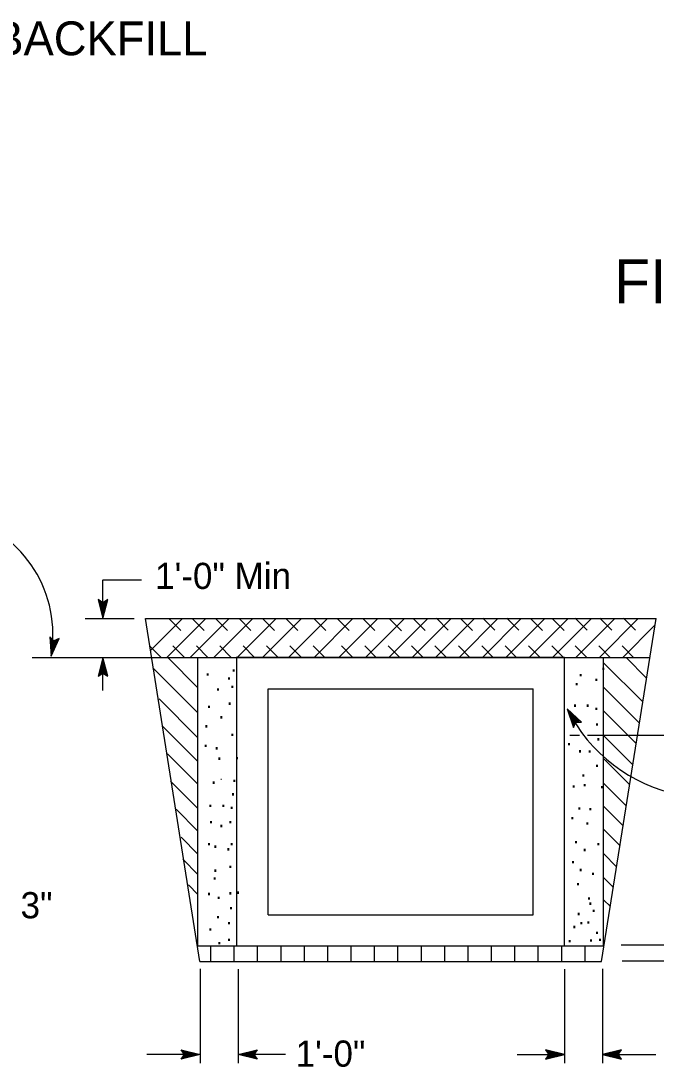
# Model space of a CAD drawing. Extents: x -893 to 867, y -474 to 712.
# Drawn here: x -444.5 to -274.8, y -194.8 to 84.9 of the extents above; entities that cross this region are included whole.
import ezdxf

# ---------------------------------------------------------------- set-up
doc = ezdxf.new("R2010")
doc.units = 0
for name, color, linetype in [('12 Coord Grid', 7, 'Continuous'), ('14 Ramp Anno', 7, 'Continuous'), ('21 Curb Gutter', 7, 'Continuous'), ('22 Misc Cnst Det', 7, 'Continuous'), ('23 Layout Notes', 7, 'Continuous'), ('41 ContourGrade', 7, 'Continuous'), ('56 Stage 3 Anno', 7, 'Continuous'), ('57 Undefined', 7, 'Continuous')]:
    doc.layers.add(name, color=color, linetype=linetype)

msp = doc.modelspace()

# ---------------------------------------------------------------- linework, layer by layer
at = {"layer": '12 Coord Grid'}
for p, q in [((-284.11, -162.17), (-263.17, -162.17)), ((-283.79, -166.39), (-263.17, -166.39))]:
    msp.add_line(p, q, dxfattribs=at)
at = {"layer": '21 Curb Gutter'}
for p, q in [((-396.69, -166.56), (-411.22, -74.86)), ((-411.22, -74.86), (-274.78, -74.86)), ((-289.31, -166.56), (-274.78, -74.86)), ((-441.48, -85.31), (-276.44, -85.31)), ((-386.83, -85.24), (-299.25, -85.24)), ((-386.83, -106.03), (-386.83, -85.24)), ((-299.2, -106.04), (-299.2, -85.21)), ((-397.35, -162.4), (-288.65, -162.4)), ((-396.69, -166.56), (-289.31, -166.56))]:
    msp.add_line(p, q, dxfattribs=at)
at = {"layer": '22 Misc Cnst Det'}
for p, q in [((-409.86, -83.42), (-401.3, -74.86)), ((-405.47, -85.28), (-395.05, -74.86)), ((-401.76, -78.05), (-404.95, -74.86)), ((-399.22, -85.28), (-388.8, -74.86)), ((-395.51, -78.05), (-398.7, -74.86)), ((-392.97, -85.28), (-382.55, -74.86)), ((-389.26, -78.05), (-392.45, -74.86)), ((-386.72, -85.28), (-376.3, -74.86)), ((-383.01, -78.05), (-386.2, -74.86)), ((-376.76, -78.05), (-379.95, -74.86)), ((-379.83, -85.16), (-369.53, -74.86)), ((-370.51, -78.05), (-373.7, -74.86)), ((-372.97, -85.28), (-362.55, -74.86)), ((-363.01, -78.05), (-366.2, -74.86)), ((-366.08, -85.16), (-355.78, -74.86)), ((-356.76, -78.05), (-359.95, -74.86)), ((-359.51, -85.26), (-349.11, -74.86)), ((-349.9, -78.05), (-353.09, -74.86)), ((-352.33, -85.16), (-342.03, -74.86)), ((-346.08, -85.16), (-335.78, -74.86)), ((-342.79, -78.14), (-345.98, -74.95)), ((-339.83, -85.16), (-329.53, -74.86)), ((-336.45, -78.05), (-339.64, -74.86)), ((-333.58, -85.16), (-323.28, -74.86)), ((-330.29, -77.96), (-333.48, -74.77)), ((-327.33, -85.16), (-317.03, -74.86)), ((-323.86, -78.05), (-327.06, -74.86)), ((-321.08, -85.16), (-310.78, -74.86)), ((-317.87, -77.96), (-321.07, -74.77)), ((-314.83, -85.16), (-304.53, -74.86)), ((-311.45, -77.96), (-314.64, -74.77)), ((-308.58, -85.16), (-298.28, -74.86)), ((-305.11, -78.05), (-308.31, -74.86)), ((-299.29, -78.05), (-302.49, -74.86)), ((-302.33, -85.16), (-292.03, -74.86)), ((-293.22, -77.97), (-296.41, -74.77)), ((-296.08, -85.16), (-285.78, -74.86)), ((-289.83, -85.16), (-279.53, -74.86)), ((-286.62, -77.96), (-289.82, -74.77)), ((-280.28, -77.96), (-283.48, -74.77)), ((-283.58, -85.16), (-275.07, -76.65)), ((-407.03, -85.28), (-410.1, -82.21)), ((-400.78, -85.28), (-403.85, -82.21)), ((-394.53, -85.28), (-397.6, -82.21)), ((-388.28, -85.28), (-391.35, -82.21)), ((-382.03, -85.28), (-385.1, -82.21)), ((-375.78, -85.28), (-378.85, -82.21)), ((-369.53, -85.28), (-372.6, -82.21)), ((-363.28, -85.28), (-366.35, -82.21)), ((-355.78, -85.28), (-358.85, -82.21)), ((-349.53, -85.28), (-352.6, -82.21)), ((-343.28, -85.28), (-346.35, -82.21)), ((-337.03, -85.28), (-340.1, -82.21)), ((-330.78, -85.28), (-333.85, -82.21)), ((-324.53, -85.28), (-327.6, -82.21)), ((-318.28, -85.28), (-321.35, -82.21)), ((-312.03, -85.28), (-315.1, -82.21)), ((-305.78, -85.28), (-308.85, -82.21)), ((-299.53, -85.28), (-302.6, -82.21)), ((-293.28, -85.28), (-296.35, -82.21)), ((-287.03, -85.28), (-290.1, -82.21)), ((-280.78, -85.28), (-283.85, -82.21)), ((-397.17, -93.39), (-405.24, -85.31)), ((-277.31, -90.79), (-282.78, -85.31)), ((-397.17, -100.07), (-409.2, -88.04)), ((-278.32, -97.17), (-288.71, -86.77)), ((-279.21, -102.84), (-288.71, -93.34)), ((-397.17, -106.76), (-407.57, -96.36)), ((-280.08, -108.32), (-288.83, -99.58)), ((-397.17, -113.12), (-406.66, -103.62)), ((-280.98, -113.99), (-288.83, -106.14)), ((-397.17, -119.15), (-405.29, -111.03)), ((-281.82, -119.31), (-288.83, -112.3)), ((-397.17, -125.68), (-404.47, -118.37)), ((-282.72, -124.98), (-288.83, -118.87)), ((-397.17, -131.71), (-403, -125.87)), ((-283.56, -130.29), (-288.83, -125.02)), ((-284.4, -135.61), (-288.83, -131.18)), ((-397.17, -137.91), (-401.7, -133.38)), ((-397.17, -143.29), (-401.21, -139.25)), ((-285.3, -141.27), (-288.83, -137.74)), ((-286.17, -146.77), (-288.83, -144.11)), ((-397.17, -148.67), (-399.74, -146.1)), ((-286.98, -151.86), (-288.78, -150.06)), ((-393.73, -166.56), (-393.73, -162.44)), ((-387.48, -166.56), (-387.48, -162.44)), ((-381.23, -166.56), (-381.23, -162.44)), ((-374.98, -166.56), (-374.98, -162.44)), ((-368.73, -166.56), (-368.73, -162.44)), ((-362.48, -166.56), (-362.48, -162.44)), ((-356.23, -166.56), (-356.23, -162.44)), ((-349.98, -166.56), (-349.98, -162.44)), ((-343.73, -166.56), (-343.73, -162.44)), ((-337.48, -166.56), (-337.48, -162.44)), ((-331.23, -166.56), (-331.23, -162.44)), ((-324.98, -166.56), (-324.98, -162.44)), ((-318.73, -166.56), (-318.73, -162.4)), ((-312.48, -166.56), (-312.48, -162.4)), ((-306.23, -166.56), (-306.23, -162.4)), ((-299.98, -166.56), (-299.98, -162.44)), ((-293.73, -166.56), (-293.73, -162.44))]:
    msp.add_line(p, q, dxfattribs=at)
at = {"layer": '23 Layout Notes'}
msp.add_line((-425.78, -85.26), (-413.06, -85.26), dxfattribs=at)
at = {"layer": '41 ContourGrade'}
for p, q in [((-397.17, -162.4), (-397.17, -85.31)), ((-386.75, -162.4), (-386.75, -85.11)), ((-299.25, -162.4), (-299.25, -85.24)), ((-288.83, -162.4), (-288.83, -85.31)), ((-378.42, -93.64), (-307.58, -93.64)), ((-378.42, -154.06), (-378.42, -93.64)), ((-307.58, -154.06), (-307.58, -93.64)), ((-378.42, -154.06), (-307.58, -154.06))]:
    msp.add_line(p, q, dxfattribs=at)
at = {"layer": '56 Stage 3 Anno'}
for p, q in [((-422.56, -74.88), (-422.56, -64.53)), ((-422.54, -64.5), (-412.3, -64.5)), ((-427.27, -74.88), (-414.19, -74.88)), ((-422.56, -94.16), (-422.56, -85.26)), ((-297.77, -106.03), (-295.21, -106.03)), ((-293.05, -106.03), (-249.93, -106.03)), ((-396.58, -168.55), (-396.58, -193.81)), ((-386.44, -168.63), (-386.44, -193.81)), ((-299.24, -168.63), (-299.24, -193.81)), ((-289.1, -168.55), (-289.1, -193.81)), ((-396.58, -191.45), (-410.86, -191.45)), ((-373.76, -191.45), (-386.44, -191.45)), ((-311.91, -191.45), (-299.24, -191.45)), ((-289.1, -191.45), (-274.82, -191.45))]:
    msp.add_line(p, q, dxfattribs=at)
for points in [[(-422.56, -74.88), (-421.3, -69.82), (-422.56, -70.66), (-423.83, -69.82), (-422.56, -74.88)], [(-422.56, -73.98), (-421.64, -70.31), (-422.56, -70.92), (-423.48, -70.31), (-422.56, -73.98)], [(-422.56, -73.23), (-421.93, -70.73), (-422.56, -71.14), (-423.19, -70.73), (-422.56, -73.23)], [(-422.56, -72.61), (-422.17, -71.07), (-422.56, -71.32), (-422.95, -71.07), (-422.56, -72.61)], [(-422.72, -72.57), (-422.43, -71.43), (-422.56, -71.52), (-422.69, -71.43), (-422.41, -72.57)], [(-436.42, -84.97), (-434.29, -80.21), (-435.68, -80.82), (-436.78, -79.77), (-436.42, -84.97)], [(-436.26, -84.09), (-434.72, -80.63), (-435.73, -81.08), (-436.53, -80.31), (-436.26, -84.09)], [(-436.13, -83.34), (-435.08, -80.99), (-435.77, -81.3), (-436.31, -80.77), (-436.13, -83.34)], [(-436.17, -82.67), (-435.69, -81.6), (-435.83, -81.66), (-435.94, -81.56), (-435.86, -82.72)], [(-436.02, -82.73), (-435.37, -81.29), (-435.8, -81.47), (-436.14, -81.15), (-436.02, -82.73)], [(-422.56, -85.26), (-423.83, -90.32), (-422.56, -89.48), (-421.3, -90.32), (-422.56, -85.26)], [(-422.56, -86.16), (-423.48, -89.82), (-422.56, -89.21), (-421.64, -89.82), (-422.56, -86.16)], [(-422.56, -86.91), (-423.19, -89.41), (-422.56, -88.99), (-421.93, -89.41), (-422.56, -86.91)], [(-422.56, -87.53), (-422.95, -89.07), (-422.56, -88.81), (-422.17, -89.07), (-422.56, -87.53)], [(-422.41, -87.57), (-422.69, -88.7), (-422.56, -88.62), (-422.43, -88.7), (-422.72, -87.57)], [(-298.54, -99.05), (-296.85, -103.99), (-296.24, -102.59), (-294.72, -102.61), (-298.54, -99.05)], [(-298.05, -99.8), (-296.83, -103.38), (-296.39, -102.37), (-295.28, -102.38), (-298.05, -99.8)], [(-297.64, -100.44), (-296.81, -102.87), (-296.51, -102.18), (-295.75, -102.19), (-297.64, -100.44)], [(-297.15, -100.9), (-296.77, -102.01), (-296.71, -101.87), (-296.55, -101.87), (-297.41, -101.08)], [(-297.3, -100.96), (-296.79, -102.46), (-296.6, -102.03), (-296.14, -102.04), (-297.3, -100.96)], [(-396.58, -191.45), (-401.64, -192.71), (-400.8, -191.45), (-401.64, -190.18), (-396.58, -191.45)], [(-386.44, -191.45), (-381.38, -190.18), (-382.22, -191.45), (-381.38, -192.71), (-386.44, -191.45)], [(-299.24, -191.45), (-304.3, -190.18), (-303.46, -191.45), (-304.3, -192.71), (-299.24, -191.45)], [(-289.1, -191.45), (-284.04, -192.71), (-284.88, -191.45), (-284.04, -190.18), (-289.1, -191.45)], [(-397.48, -191.45), (-401.15, -192.37), (-400.54, -191.45), (-401.15, -190.53), (-397.48, -191.45)], [(-398.23, -191.45), (-400.73, -192.07), (-400.31, -191.45), (-400.73, -190.82), (-398.23, -191.45)], [(-398.85, -191.45), (-400.39, -191.84), (-400.14, -191.45), (-400.39, -191.06), (-398.85, -191.45)], [(-398.89, -191.29), (-400.03, -191.57), (-399.94, -191.45), (-400.03, -191.32), (-398.89, -191.6)], [(-385.54, -191.45), (-381.87, -190.53), (-382.48, -191.45), (-381.87, -192.37), (-385.54, -191.45)], [(-384.79, -191.45), (-382.29, -190.82), (-382.7, -191.45), (-382.29, -192.07), (-384.79, -191.45)], [(-384.16, -191.45), (-382.63, -191.06), (-382.88, -191.45), (-382.63, -191.84), (-384.16, -191.45)], [(-384.12, -191.6), (-382.99, -191.32), (-383.08, -191.45), (-382.99, -191.57), (-384.12, -191.29)], [(-300.14, -191.45), (-303.81, -190.53), (-303.2, -191.45), (-303.81, -192.37), (-300.14, -191.45)], [(-300.89, -191.45), (-303.39, -190.82), (-302.97, -191.45), (-303.39, -192.07), (-300.89, -191.45)], [(-301.51, -191.45), (-303.05, -191.06), (-302.8, -191.45), (-303.05, -191.84), (-301.51, -191.45)], [(-301.55, -191.6), (-302.69, -191.32), (-302.6, -191.45), (-302.69, -191.57), (-301.55, -191.29)], [(-288.2, -191.45), (-284.53, -192.37), (-285.14, -191.45), (-284.53, -190.53), (-288.2, -191.45)], [(-287.45, -191.45), (-284.95, -192.07), (-285.36, -191.45), (-284.95, -190.82), (-287.45, -191.45)], [(-286.82, -191.45), (-285.29, -191.84), (-285.54, -191.45), (-285.29, -191.06), (-286.82, -191.45)], [(-286.78, -191.29), (-285.65, -191.57), (-285.73, -191.45), (-285.65, -191.32), (-286.78, -191.6)]]:
    msp.add_lwpolyline(points, dxfattribs=at)
for centre, radius, start, end in [((-468.82, -79.23), 32.91, 349.9417, 74.1653), ((-259.92, -79.66), 43.21, 206.655, 258.577)]:
    msp.add_arc(centre, radius, start, end, dxfattribs=at)

# ---------------------------------------------------------------- texts
at = {"layer": '14 Ramp Anno'}
for s, height, p in [('BACKFILL', 9.055, (-451.85, 75.74)), ('.', 4.17, (-388.43, -89.12)), ('.', 4.17, (-289.63, -88.63)), ('.', 4.17, (-395.35, -90.19)), ('.', 4.17, (-389.64, -91.23)), ('.', 4.17, (-296.72, -92.78)), ('.', 4.17, (-295.69, -90.36)), ('.', 4.17, (-291.53, -91.57)), ('.', 4.17, (-392.58, -94.17)), ('.', 4.17, (-388.77, -93.48)), ('.', 4.17, (-389.47, -97.97)), ('.', 4.17, (-297.24, -98.49)), ('.', 4.17, (-293.78, -98.49)), ('.', 4.17, (-395, -98.84)), ('.', 4.17, (-291.53, -99.36)), ('.', 4.17, (-395.7, -104.03)), ('.', 4.17, (-391.72, -101.61)), ('.', 4.17, (-291.36, -103.51)), ('.', 4.17, (-388.77, -106.28)), ('.', 4.17, (-395.87, -109.22)), ('.', 4.17, (-298.8, -108.77)), ('.', 4.17, (-291.01, -107.49)), ('.', 4.17, (-392.93, -109.91)), ('.', 4.17, (-387.56, -112.51)), ('.', 4.17, (-295.85, -110.71)), ('.', 4.17, (-293.26, -110.73)), ('.', 4.17, (-392.23, -112.68)), ('.', 4.17, (-291.36, -114.59)), ('.', 4.17, (-294.99, -117.18)), ('.', 4.17, (-393.79, -119.09)), ('.', 2.08, (-391.4, -118.02)), ('.', 4.17, (-388.26, -118.57)), ('.', 4.17, (-297.59, -120.12)), ('.', 4.17, (-294.65, -119.78)), ('.', 4.17, (-289.97, -120.3)), ('.', 4.17, (-388.6, -122.2)), ('.', 4.17, (-394.66, -125.31)), ('.', 4.17, (-391.2, -125.31)), ('.', 4.17, (-388.95, -125.83)), ('.', 4.17, (-296.03, -126.01)), ('.', 4.17, (-293.09, -126.18)), ('.', 4.17, (-297.93, -128.6)), ('.', 4.17, (-394.48, -129.64)), ('.', 4.17, (-391.72, -130.68)), ('.', 4.17, (-389.29, -129.64)), ('.', 4.17, (-293.95, -129.99)), ('.', 4.17, (-395, -135.52)), ('.', 4.17, (-393.27, -136.21)), ('.', 4.17, (-389.81, -136.91)), ('.', 4.17, (-388.95, -135.52)), ('.', 4.17, (-296.9, -135)), ('.', 4.17, (-294.65, -137.08)), ('.', 4.17, (-291.01, -135.52)), ('.', 4.17, (-297.76, -140.37)), ('.', 4.17, (-393.27, -142.62)), ('.', 4.17, (-389.29, -141.58)), ('.', 4.17, (-295.69, -142.44)), ('.', 4.17, (-393.45, -144.69)), ('.', 4.17, (-292.4, -143.48)), ('.', 4.17, (-395, -148.85)), ('.', 4.17, (-389.29, -148.67)), ('.', 4.17, (-387.22, -148.5)), ('.', 4.17, (-296.38, -146.25)), ('.', 4.17, (-392.41, -149.88)), ('.', 4.17, (-293.44, -150.06)), ('.', 4.17, (-293.09, -151.44)), ('.', 4.17, (-389.12, -152.65)), ('.', 4.17, (-296.2, -154.21)), ('.', 4.17, (-292.22, -153.34)), ('.', 4.17, (-392.58, -155.07)), ('.', 4.17, (-389.64, -156.63)), ('.', 4.17, (-295.51, -156.63)), ('.', 4.17, (-293.61, -156.46)), ('.', 4.17, (-394.66, -158.36)), ('.', 4.17, (-297.42, -157.67)), ('.', 4.17, (-291.36, -159.23)), ('.', 4.17, (-392.23, -162)), ('.', 4.17, (-389.64, -161.13)), ('.', 4.17, (-298.63, -161.48)), ('.', 4.17, (-292.92, -161.3)), ('.', 4.17, (-290.49, -161.13))]:
    msp.add_text(s, height=height, dxfattribs=at).set_placement(p)
at = {"layer": '57 Undefined'}
for s, height, p in [('FILL HEIGHT GREATER THAN 2\'-0"', 11.811, (-286.01, 9.4)), ('1\'-0" Min', 7, (-408.62, -66.97)), ('3"', 7, (-444.57, -155.03)), ('1\'-0"', 7, (-371.08, -194.71))]:
    msp.add_text(s, height=height, dxfattribs=at).set_placement(p)

doc.saveas('drawing.dxf')
